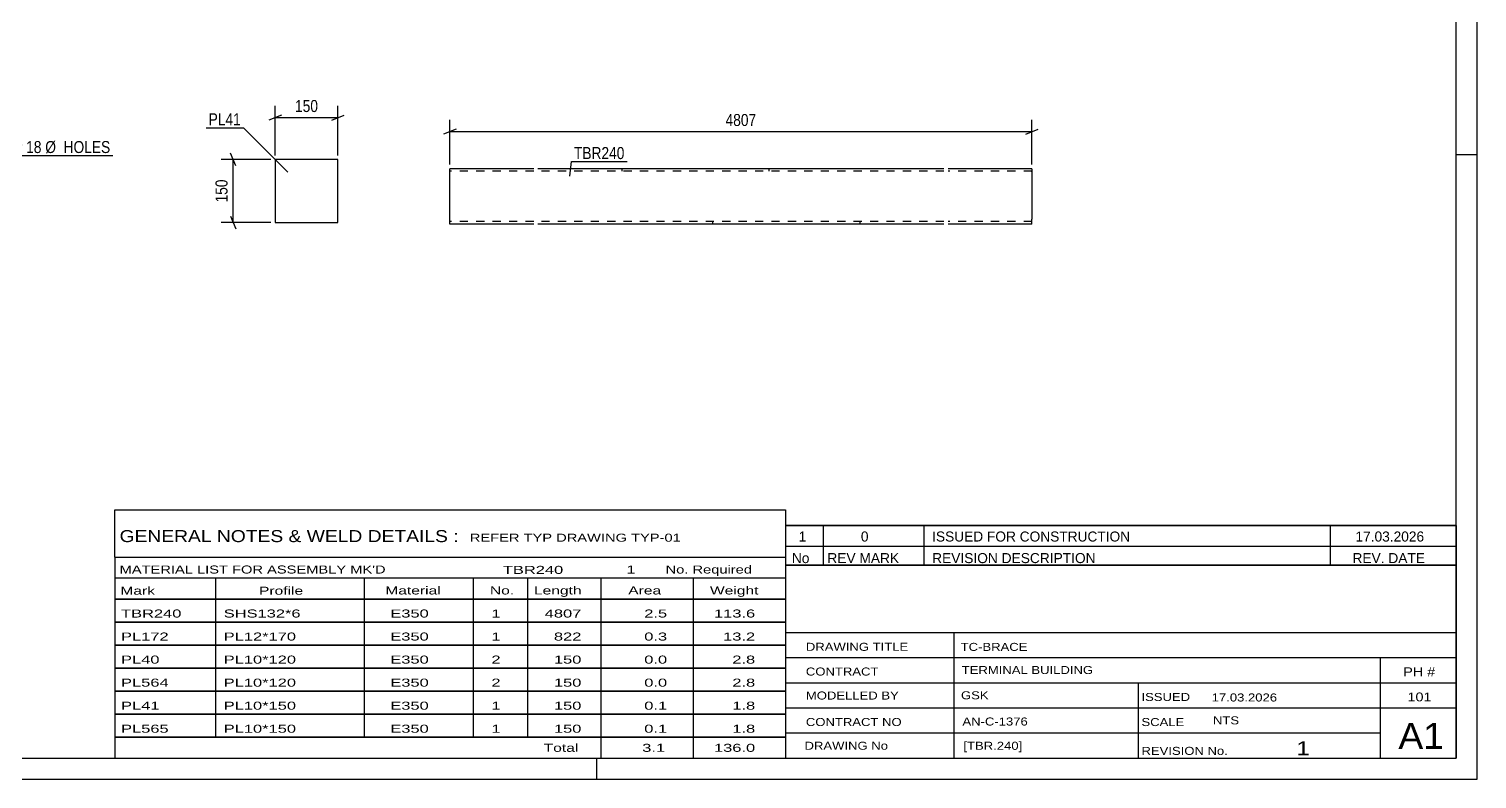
# Model space of a CAD drawing. Header units: millimetres. Extents: x 0 to 594, y 0 to 420.
# Drawn here: x 248.5 to 594, y 0 to 179 of the extents above; entities that cross this region are included whole.
import ezdxf

# ---------------------------------------------------------------- set-up
doc = ezdxf.new("R2010")
doc.units = ezdxf.units.MM
doc.linetypes.add('DXK_LINE_DOT2', pattern=[3.9198, 1.9599, -1.9599])
doc.styles.add('Arial Narrow', font='ARIALN.TTF', dxfattribs={"height": 0.2})

# ---------------------------------------------------------------- blocks, each defined once
blk = doc.blocks.new('Unknown-580874544-1129')
at = {"color": 5, "linetype": 'Continuous'}
for p, q in [((594, 0), (594, 420)), ((589, 5), (589, 415)), ((594, 149), (589, 149)), ((5, 5), (589, 5)), ((384, 0), (384, 5)), ((0, 0), (594, 0))]:
    blk.add_line(p, q, dxfattribs=at)
blk = doc.blocks.new('Part-580874544-5504 - 5503')
at = {"color": 2, "linetype": 'Continuous'}
for p, q in [((368.94, 145.67), (348.94, 145.67)), ((348.94, 132.56), (348.94, 145.67)), ((466.82, 145.67), (369.94, 145.67)), ((487.82, 145.67), (467.82, 145.67)), ((487.82, 145.67), (487.82, 133.67)), ((348.94, 132.47), (348.94, 132.56)), ((368.94, 132.47), (348.94, 132.47)), ((466.82, 132.47), (369.94, 132.47)), ((487.82, 132.47), (467.82, 132.47)), ((487.82, 132.47), (487.82, 133.67))]:
    blk.add_line(p, q, dxfattribs=at)
at = {"color": 7, "linetype": 'DXK_LINE_DOT2'}
for p, q in [((389.94, 145.67), (389.94, 145.07)), ((425.08, 145.67), (425.08, 145.07)), ((368.94, 145.07), (348.94, 145.07)), ((466.82, 145.07), (369.94, 145.07)), ((487.82, 145.07), (467.82, 145.07)), ((487.82, 145.07), (487.82, 145.02)), ((487.82, 145.02), (487.82, 145.07)), ((487.82, 144.93), (487.82, 145.02)), ((487.82, 145.02), (487.82, 144.93)), ((348.94, 133.07), (348.94, 133.11)), ((368.94, 133.07), (348.94, 133.07)), ((466.82, 133.07), (369.94, 133.07)), ((411.68, 132.47), (411.68, 133.07)), ((446.82, 132.47), (446.82, 133.07)), ((487.82, 133.07), (467.82, 133.07)), ((487.82, 133.11), (487.82, 133.44)), ((487.82, 133.07), (487.82, 133.11))]:
    blk.add_line(p, q, dxfattribs=at)
blk = doc.blocks.new('Part-580874544-5481 - 5480')
at = {"color": 2, "linetype": 'Continuous'}
for p, q in [((322.25, 147.87), (307.25, 147.87)), ((307.25, 147.87), (307.25, 132.87)), ((322.25, 132.87), (322.25, 147.87)), ((307.25, 132.87), (322.25, 132.87))]:
    blk.add_line(p, q, dxfattribs=at)
blk = doc.blocks.new('StraightDimension-580874544-5738 - 5503')
at = {"color": 7, "linetype": 'Continuous'}
for p, q in [((348.94, 146.67), (348.94, 157.38)), ((487.82, 146.67), (487.82, 157.38)), ((350.44, 155.13), (347.44, 153.93)), ((348.94, 154.53), (487.82, 154.53)), ((486.32, 153.93), (489.32, 155.13))]:
    blk.add_line(p, q, dxfattribs=at)
at = {"color": 0}
blk.add_wipeout([(422.63, 155.28), (422.63, 159.48), (414.12, 159.48), (414.12, 155.28)], dxfattribs=at)
at = {"color": 3, "style": 'Arial Narrow'}
blk.add_text('4807', height=2.863, dxfattribs=at).set_placement((414.72, 155.88))
blk = doc.blocks.new('StraightDimension-580874544-5664 - 5480')
at = {"color": 7, "linetype": 'Continuous'}
for p, q in [((307.25, 148.87), (307.25, 160.72)), ((322.25, 148.87), (322.25, 160.72)), ((308.75, 158.47), (305.75, 157.27)), ((307.25, 157.87), (322.25, 157.87)), ((320.75, 157.27), (323.75, 158.47))]:
    blk.add_line(p, q, dxfattribs=at)
at = {"color": 0}
blk.add_wipeout([(318.1, 158.62), (318.1, 162.82), (311.41, 162.82), (311.41, 158.62)], dxfattribs=at)
at = {"color": 3, "style": 'Arial Narrow'}
blk.add_text('150', height=2.863, dxfattribs=at).set_placement((312.01, 159.22))
blk = doc.blocks.new('StraightDimension-580874544-5668 - 5480')
at = {"color": 7, "linetype": 'Continuous'}
for p, q in [((297.85, 146.37), (296.65, 149.37)), ((306.25, 147.87), (294.4, 147.87)), ((297.25, 132.87), (297.25, 147.87)), ((306.25, 132.87), (294.4, 132.87)), ((296.65, 134.37), (297.85, 131.37))]:
    blk.add_line(p, q, dxfattribs=at)
at = {"color": 0}
blk.add_wipeout([(296.5, 143.71), (292.3, 143.71), (292.3, 137.03), (296.5, 137.03)], dxfattribs=at)
at = {"color": 3, "style": 'Arial Narrow'}
blk.add_text('150', height=2.863, rotation=90.0002, dxfattribs=at).set_placement((295.9, 137.63))
blk = doc.blocks.new('Unknown-580874544-6659')
at = {"color": 7, "linetype": 'Continuous'}
for p, q in [((429, 51.05), (429, 5)), ((429, 51.05), (589, 51.05)), ((589, 51), (589, 5)), ((429, 35), (589, 35)), ((469.14, 35), (469.14, 5)), ((429, 29), (589, 29)), ((571, 5.05), (571, 29.05)), ((429, 23), (589, 23)), ((513.14, 23), (513.14, 5)), ((429, 17), (589, 17)), ((429, 11), (571, 11)), ((429, 5), (589, 5))]:
    blk.add_line(p, q, dxfattribs=at)
at = {"color": 7, "style": 'Arial Narrow'}
for s, height, width, p in [('DRAWING TITLE', 1.9089, 1.425378, (433.88, 30.61)), ('TC-BRACE', 1.909, 1.425378, (470.81, 30.59)), ('CONTRACT', 1.909, 1.425378, (433.88, 24.71)), ('TERMINAL BUILDING', 1.9089, 1.425378, (471.06, 25.07)), ('MODELLED BY', 1.9089, 1.425378, (433.88, 18.98)), ('GSK', 1.909, 1.425378, (470.88, 19.04)), ('ISSUED', 1.909, 1.425378, (513.94, 18.64)), ('17.03.2026', 1.909, 1.425378, (530.69, 18.52)), ('CONTRACT NO', 1.9089, 1.425378, (433.88, 12.66)), ('AN-C-1376', 1.909, 1.425378, (471.23, 12.78)), ('SCALE', 1.909, 1.425378, (513.94, 12.65)), ('A1', 6.204, 1.25, (575.24, 7.2)), ('DRAWING No', 1.909, 1.425378, (433.56, 7)), ('[TBR.240]', 1.909, 1.425378, (471.46, 6.99)), ('REVISION No.', 1.9089, 1.425378, (513.94, 5.77)), ('1', 3.34, 1.5, (550.91, 5.68))]:
    blk.add_text(s, height=height, dxfattribs=dict(at, width=width)).set_placement(p)
at = {"color": 7, "linetype": 'Continuous', "style": 'Arial Narrow'}
for s, height, width, p in [('PH #', 2.1, 1.42538, (576.4, 24.55)), ('101', 2.1, 1.42538, (577.41, 18.55)), ('NTS', 1.909, 1.425378, (531, 13.05))]:
    blk.add_text(s, height=height, dxfattribs=dict(at, width=width)).set_placement(p)
blk = doc.blocks.new('Unknown-580874544-6660')
at = {"color": 7, "linetype": 'Continuous'}
for p, q in [((429, 60.55), (589, 60.55)), ((589, 60.55), (429, 60.55)), ((429, 60.55), (429, 55.55)), ((438, 60.55), (438, 55.55)), ((462, 60.55), (462, 55.55)), ((559, 60.55), (559, 55.55)), ((589, 60.55), (589, 55.55)), ((429, 55.55), (589, 55.55)), ((429, 55.55), (429, 51.05)), ((429, 55.55), (589, 55.55)), ((438, 55.55), (438, 51.05)), ((462, 55.55), (462, 51.05)), ((559, 55.55), (559, 51.05)), ((589, 55.55), (589, 51.05)), ((589, 51.05), (429, 51.05))]:
    blk.add_line(p, q, dxfattribs=at)
at = {"color": 7, "linetype": 'Continuous', "style": 'Arial Narrow'}
for s, height, width, p in [('1', 2.39, 1.196471, (432.16, 56.7)), ('0', 2.39, 1.196471, (447, 56.7)), ('ISSUED FOR CONSTRUCTION', 2.3861, 1.196471, (464, 56.7)), ('17.03.2026', 2.386, 1.196471, (565, 56.7)), ('No', 2.386, 1.2, (430.54, 51.55)), ('REV MARK', 2.386, 1.2, (439, 51.55)), ('REVISION DESCRIPTION', 2.3861, 1.2, (464, 51.55)), ('REV. DATE', 2.386, 1.2, (564.28, 51.55))]:
    blk.add_text(s, height=height, dxfattribs=dict(at, width=width)).set_placement(p)
blk = doc.blocks.new('Unknown-580874544-6661')
at = {"color": 7, "linetype": 'Continuous'}
for p, q in [((269, 64.25), (429, 64.25)), ((269, 53), (269, 64.25)), ((429, 64.25), (429, 53)), ((269, 53), (429, 53)), ((269, 53), (269, 48)), ((429, 53), (429, 48)), ((269, 48), (429, 48)), ((269, 48), (269, 43)), ((293, 48), (293, 43)), ((328.5, 48), (328.5, 43)), ((354.5, 48), (354.5, 43)), ((367.5, 48), (367.5, 43)), ((385, 48), (385, 43)), ((407, 48), (407, 43)), ((429, 48), (429, 43)), ((269, 43), (429, 43)), ((269, 42.95), (269, 37.55)), ((269, 42.95), (429, 42.95)), ((293, 43), (293, 37.5)), ((328.5, 43), (328.5, 37.5)), ((354.5, 43), (354.5, 37.5)), ((367.5, 43), (367.5, 37.5)), ((385, 43), (385, 37.5)), ((407, 43), (407, 37.5)), ((429, 42.95), (429, 37.55)), ((269, 37.55), (429, 37.55)), ((269, 37.45), (269, 32.05)), ((269, 37.45), (429, 37.45)), ((293, 37.5), (293, 32)), ((328.5, 37.5), (328.5, 32)), ((354.5, 37.5), (354.5, 32)), ((367.5, 37.5), (367.5, 32)), ((385, 37.5), (385, 32)), ((407, 37.5), (407, 32)), ((429, 37.45), (429, 32.05)), ((269, 32.05), (429, 32.05)), ((269, 31.95), (269, 26.55)), ((269, 31.95), (429, 31.95)), ((293, 32), (293, 26.5)), ((328.5, 32), (328.5, 26.5)), ((354.5, 32), (354.5, 26.5)), ((367.5, 32), (367.5, 26.5)), ((385, 32), (385, 26.5)), ((407, 32), (407, 26.5)), ((429, 31.95), (429, 26.55)), ((269, 26.55), (429, 26.55)), ((269, 26.45), (269, 21.05)), ((269, 26.45), (429, 26.45)), ((293, 26.5), (293, 21)), ((328.5, 26.5), (328.5, 21)), ((354.5, 26.5), (354.5, 21)), ((367.5, 26.5), (367.5, 21)), ((385, 26.5), (385, 21)), ((407, 26.5), (407, 21)), ((429, 26.45), (429, 21.05)), ((269, 21.05), (429, 21.05)), ((269, 20.95), (269, 15.55)), ((269, 20.95), (429, 20.95)), ((293, 21), (293, 15.5)), ((328.5, 21), (328.5, 15.5)), ((354.5, 21), (354.5, 15.5)), ((367.5, 21), (367.5, 15.5)), ((385, 21), (385, 15.5)), ((407, 21), (407, 15.5)), ((429, 20.95), (429, 15.55)), ((269, 15.55), (429, 15.55)), ((269, 15.45), (269, 10.05)), ((269, 15.45), (429, 15.45)), ((293, 15.5), (293, 10)), ((328.5, 15.5), (328.5, 10)), ((354.5, 15.5), (354.5, 10)), ((367.5, 15.5), (367.5, 10)), ((385, 15.5), (385, 10)), ((407, 15.5), (407, 10)), ((429, 15.45), (429, 10.05)), ((269, 10.05), (429, 10.05)), ((269, 10), (429, 10)), ((269, 10), (269, 5)), ((385, 10), (385, 5)), ((407, 10), (407, 5)), ((429, 10), (429, 5)), ((269, 5), (429, 5))]:
    blk.add_line(p, q, dxfattribs=at)
at = {"color": 7, "style": 'Arial Narrow'}
for s, height, width, p in [('GENERAL NOTES & WELD DETAILS :', 2.8633, 1.4, (270.15, 56.56)), ('REFER TYP DRAWING TYP-01', 1.9089, 1.6, (353.7, 56.66)), ("MATERIAL LIST FOR ASSEMBLY MK'D", 1.9089, 1.6, (270.15, 49.06)), ('TBR240', 1.909, 1.794707, (361.59, 48.97)), ('1', 1.91, 1.794707, (391.08, 49.06)), ('No. Required', 1.9089, 1.6, (400.41, 49.06)), ('Mark', 1.909, 1.7, (270.34, 44)), ('Profile', 1.909, 1.7, (303.41, 44)), ('Material', 1.909, 1.7, (333.54, 44.06)), ('No.', 1.909, 1.7, (358.5, 44.06)), ('Length', 1.909, 1.7, (369, 44.06)), ('Area', 1.909, 1.7, (391.5, 44.06)), ('Weight', 1.909, 1.7, (411, 44.06))]:
    blk.add_text(s, height=height, dxfattribs=dict(at, width=width)).set_placement(p)
at = {"color": 7, "linetype": 'Continuous', "style": 'Arial Narrow'}
for s, height, width, p in [('TBR240', 1.909, 1.794707, (270.5, 38.56)), ('SHS132*6', 1.909, 1.794707, (295, 38.56)), ('E350', 1.909, 1.794707, (334.74, 38.56)), ('1', 1.91, 1.794707, (358.86, 38.56)), ('4807', 1.909, 1.794707, (371.58, 38.56)), ('2.5', 1.909, 1.794707, (395.32, 38.56)), ('113.6', 1.909, 1.794707, (411.96, 38.56)), ('PL172', 1.909, 1.794707, (270.5, 33.06)), ('PL12*170', 1.909, 1.794707, (295, 33.06)), ('E350', 1.909, 1.794707, (334.74, 33.06)), ('1', 1.91, 1.794707, (358.86, 33.06)), ('822', 1.909, 1.794707, (373.77, 33.06)), ('0.3', 1.909, 1.794707, (395.32, 33.06)), ('13.2', 1.909, 1.794707, (414.14, 33.06)), ('PL40', 1.909, 1.794707, (270.5, 27.56)), ('PL10*120', 1.909, 1.794707, (295, 27.56)), ('E350', 1.909, 1.794707, (334.74, 27.56)), ('2', 1.91, 1.794707, (358.86, 27.56)), ('150', 1.909, 1.794707, (373.77, 27.56)), ('0.0', 1.909, 1.794707, (395.32, 27.56)), ('2.8', 1.909, 1.794707, (416.33, 27.56)), ('PL564', 1.909, 1.794707, (270.5, 22.06)), ('PL10*120', 1.909, 1.794707, (295, 22.06)), ('E350', 1.909, 1.794707, (334.74, 22.06)), ('2', 1.91, 1.794707, (358.86, 22.06)), ('150', 1.909, 1.794707, (373.77, 22.06)), ('0.0', 1.909, 1.794707, (395.32, 22.06)), ('2.8', 1.909, 1.794707, (416.33, 22.06)), ('PL41', 1.909, 1.794707, (270.5, 16.56)), ('PL10*150', 1.909, 1.794707, (295, 16.56)), ('E350', 1.909, 1.794707, (334.74, 16.56)), ('1', 1.91, 1.794707, (358.86, 16.56)), ('150', 1.909, 1.794707, (373.77, 16.56)), ('0.1', 1.909, 1.794707, (395.32, 16.56)), ('1.8', 1.909, 1.794707, (416.33, 16.56)), ('PL565', 1.909, 1.794707, (270.5, 11.06)), ('PL10*150', 1.909, 1.794707, (295, 11.06)), ('E350', 1.909, 1.794707, (334.74, 11.06)), ('1', 1.91, 1.794707, (358.86, 11.06)), ('150', 1.909, 1.794707, (373.77, 11.06)), ('0.1', 1.909, 1.794707, (395.32, 11.06)), ('1.8', 1.909, 1.794707, (416.33, 11.06)), ('Total', 1.909, 1.7, (371.33, 6.5)), ('3.1', 1.909, 1.794707, (394.83, 6.5)), ('136.0', 1.909, 1.794707, (411.96, 6.5))]:
    blk.add_text(s, height=height, dxfattribs=dict(at, width=width)).set_placement(p)
blk = doc.blocks.new('Mark-580874544-5759 - 5503')
at = {"color": 0}
blk.add_wipeout([(390.61, 147.99), (390.61, 150.99), (378.55, 150.99), (378.55, 147.99)], dxfattribs=at)
blk.add_wipeout([(390.61, 147.99), (390.61, 150.99), (378.55, 150.99), (378.55, 147.99)], dxfattribs=at)
at = {"color": 30, "linetype": 'Continuous'}
for p, q in [((377.55, 143.87), (377.95, 147.39)), ((377.95, 147.39), (391.21, 147.39))]:
    blk.add_line(p, q, dxfattribs=at)
at = {"color": 3, "style": 'Arial Narrow'}
blk.add_text('TBR240', height=2.863, dxfattribs=at).set_placement((378.55, 147.99))
blk = doc.blocks.new('Mark-580874544-5749 - 5471')
at = {"color": 0}
blk.add_wipeout([(244.23, 149.43), (244.23, 152.43), (242.41, 152.43), (242.41, 149.43)], dxfattribs=at)
blk.add_wipeout([(244.23, 149.43), (244.23, 152.43), (242.41, 152.43), (242.41, 149.43)], dxfattribs=at)
at = {"color": 7, "linetype": 'Continuous'}
blk.add_line((229.93, 141.4), (241.81, 148.83), dxfattribs=at)
at = {"color": 0}
blk.add_wipeout([(246.96, 149.43), (246.96, 152.43), (245.13, 152.43), (245.13, 149.43)], dxfattribs=at)
blk.add_wipeout([(246.96, 149.43), (246.96, 152.43), (245.13, 152.43), (245.13, 149.43)], dxfattribs=at)
at = {"color": 3, "style": 'Arial Narrow'}
blk.add_text('4', height=2.86, dxfattribs=at).set_placement((242.41, 149.43))
at = {"color": 0}
blk.add_wipeout([(251.52, 149.43), (251.52, 152.43), (247.86, 152.43), (247.86, 149.43)], dxfattribs=at)
blk.add_wipeout([(251.52, 149.43), (251.52, 152.43), (247.86, 152.43), (247.86, 149.43)], dxfattribs=at)
at = {"color": 3, "style": 'Arial Narrow'}
blk.add_text('#', height=2.86, dxfattribs=at).set_placement((245.13, 149.43))
at = {"color": 0}
blk.add_wipeout([(267.95, 149.43), (267.95, 152.43), (252.42, 152.43), (252.42, 149.43)], dxfattribs=at)
blk.add_wipeout([(267.95, 149.43), (267.95, 152.43), (252.42, 152.43), (252.42, 149.43)], dxfattribs=at)
at = {"color": 7, "linetype": 'Continuous'}
blk.add_line((241.81, 148.83), (268.55, 148.83), dxfattribs=at)
at = {"color": 3, "style": 'Arial Narrow'}
for s, p in [('18', (247.86, 149.43)), ('Ø  HOLES', (252.42, 149.43))]:
    blk.add_text(s, height=2.863, dxfattribs=at).set_placement(p)
blk = doc.blocks.new('Mark-580874544-5750 - 5480')
at = {"color": 0}
blk.add_wipeout([(299.08, 156.05), (299.08, 159.05), (291.4, 159.05), (291.4, 156.05)], dxfattribs=at)
blk.add_wipeout([(299.08, 156.05), (299.08, 159.05), (291.4, 159.05), (291.4, 156.05)], dxfattribs=at)
at = {"color": 30, "linetype": 'Continuous'}
for p in [(290.8, 155.45), (310.28, 144.84)]:
    blk.add_line(p, (299.68, 155.45), dxfattribs=at)
at = {"color": 3, "style": 'Arial Narrow'}
blk.add_text('PL41', height=2.863, dxfattribs=at).set_placement((291.4, 156.05))

msp = doc.modelspace()

# ---------------------------------------------------------------- block references
for name in ['Unknown-580874544-1129', 'Part-580874544-5481 - 5480', 'Part-580874544-5504 - 5503', 'Unknown-580874544-6661', 'Unknown-580874544-6660', 'Unknown-580874544-6659']:
    msp.add_blockref(name, (0, 0))

# ---------------------------------------------------------------- next in the draw order: block references
for name in ['StraightDimension-580874544-5664 - 5480', 'StraightDimension-580874544-5738 - 5503', 'Mark-580874544-5749 - 5471']:
    msp.add_blockref(name, (0, 0))

# ---------------------------------------------------------------- next in the draw order: block references
for name in ['StraightDimension-580874544-5668 - 5480', 'Mark-580874544-5759 - 5503']:
    msp.add_blockref(name, (0, 0))

# ---------------------------------------------------------------- next in the draw order: block references
msp.add_blockref('Mark-580874544-5750 - 5480', (0, 0))

doc.saveas('drawing.dxf')
